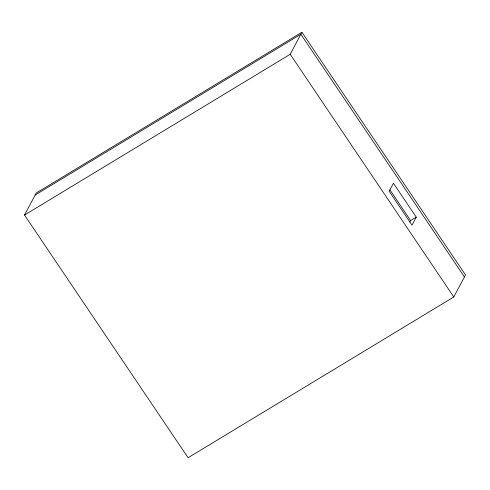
<?xml version="1.0" encoding="UTF-8"?>
<svg xmlns="http://www.w3.org/2000/svg" width="490" height="490" viewBox="0 0 490 490"><rect width="100%" height="100%" fill="white"/><g stroke="black" fill="none" stroke-linecap="round" stroke-linejoin="round"><path stroke-width="0.73" d="M24.5 215.055L36.211 193.029L301.92 32.254L465.5 274.945L453.789 296.971L188.08 457.746L24.5 215.055L290.209 54.286L301.92 32.254M409.91 221.897L410.62 220.561L416.273 217.137L393.452 183.272L389.189 191.284L412.017 225.149L416.273 217.137M35.145 195.032L300.854 34.257L464.434 276.948M389.911 189.832L410.62 220.561M290.209 54.286L453.789 296.971"/></g></svg>
